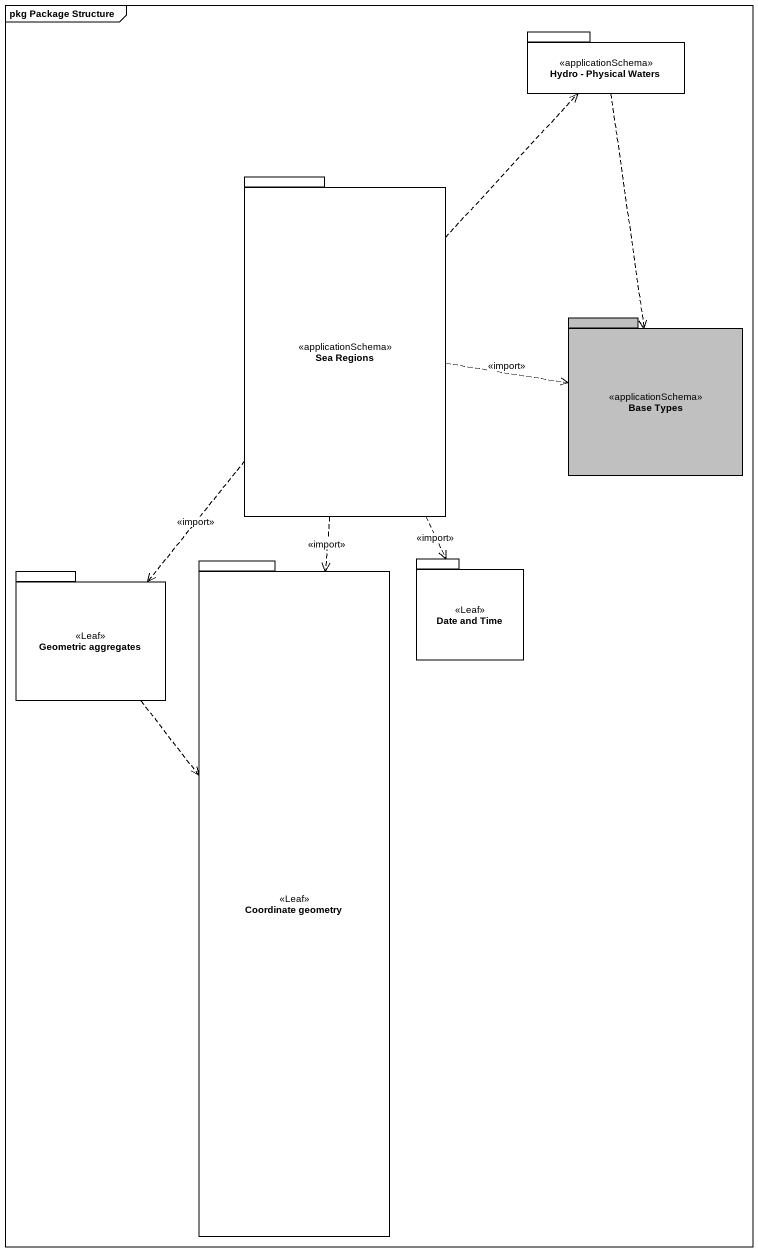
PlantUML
@startuml
mainframe pkg Package Structure
package "Hydro - Physical Waters" as Hydro_Physical_Waters <<applicationSchema>> {
}
package "Sea Regions" as Sea_Regions <<applicationSchema>> {
}
package "Base Types" as Base_Types <<applicationSchema>> #C0C0C0 {
}
package "Geometric aggregates" as Geometric_aggregates <<Leaf>> {
}
package "Coordinate geometry" as Coordinate_geometry <<Leaf>> {
}
package "Date and Time" as Date_and_Time <<Leaf>> {
}
Hydro_Physical_Waters ..> Base_Types
Sea_Regions .up.> Hydro_Physical_Waters
Sea_Regions .right.> Base_Types : <<import>>
Sea_Regions ..> Geometric_aggregates : <<import>>
Sea_Regions ..> Coordinate_geometry : <<import>>
Sea_Regions ..> Date_and_Time : <<import>>
Geometric_aggregates ..> Coordinate_geometry
@enduml
